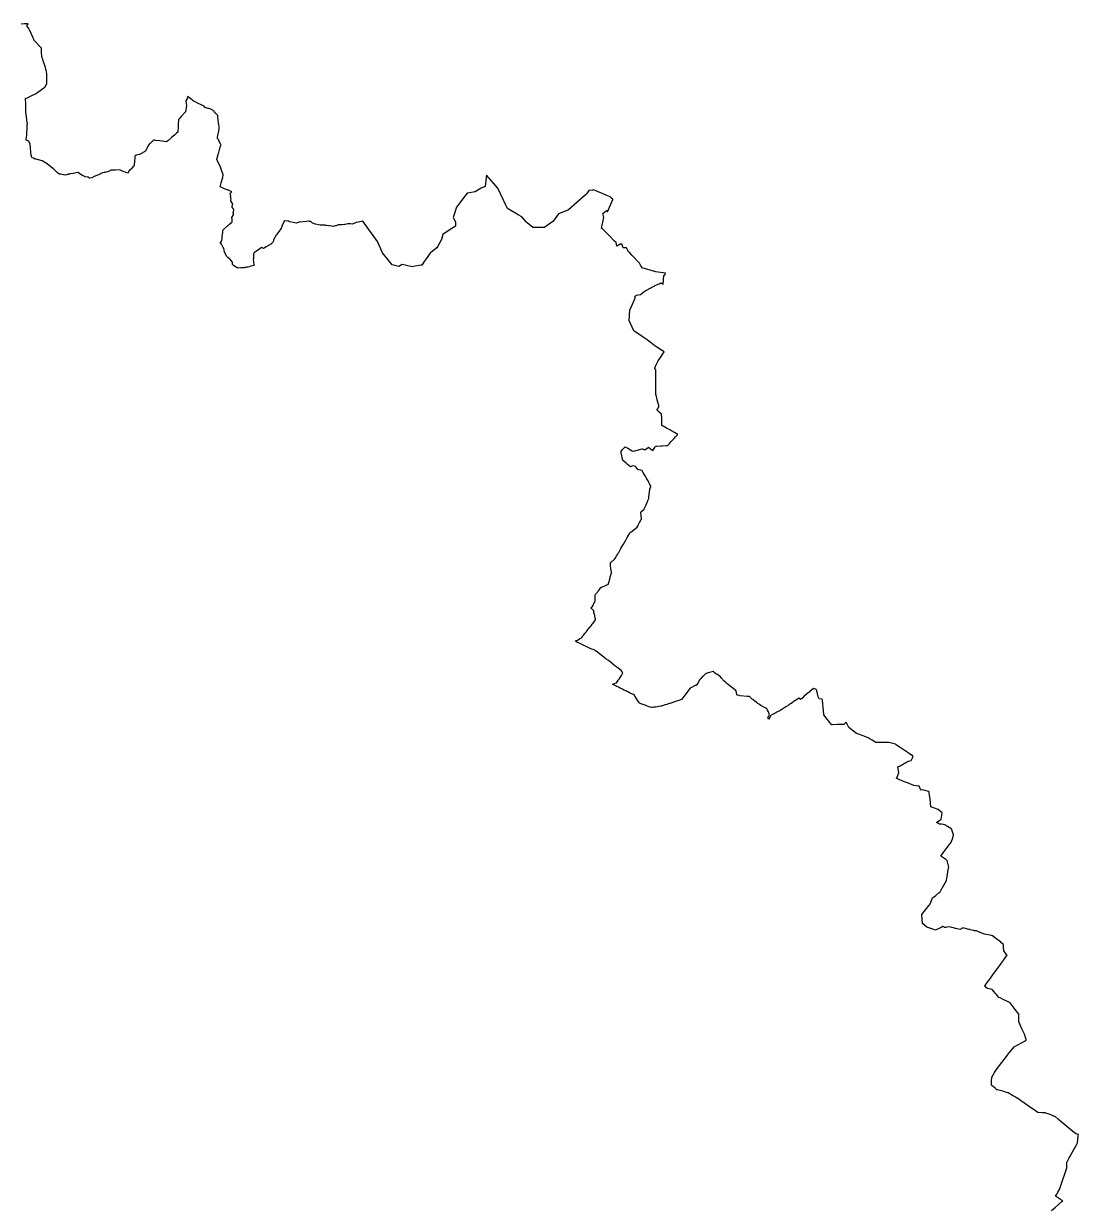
# Model space of a CAD drawing. Header units: metres. Extents: x 255476 to 378809, y 1739479 to 2227865.
# Drawn here: x 327098 to 366968, y 1938848 to 1983590 of the extents above; entities that cross this region are included whole.
import ezdxf

# ---------------------------------------------------------------- set-up
doc = ezdxf.new("R2010")
doc.units = ezdxf.units.M
doc.header["$MEASUREMENT"] = 0
doc.layers.add('DISTRICT BOUNDRY', color=86, linetype='Continuous')

msp = doc.modelspace()

# ---------------------------------------------------------------- linework, layer by layer
at = {"layer": 'DISTRICT BOUNDRY'}
msp.add_polyline3d([(365955, 1938725, 0), (366104, 1938854, 0), (366215, 1938953, 0), (366343, 1939067, 0), (366376, 1939091, 0), (366376, 1939091, 0), (366294, 1939143, 0), (366103, 1939266, 0), (366126, 1939303, 0), (366127, 1939305, 0), (366151, 1939346, 0), (366157, 1939357, 0), (366175, 1939388, 0), (366193, 1939420, 0), (366193, 1939420, 0), (366254, 1939524, 0), (366350, 1939790, 0), (366485, 1940196, 0), (366531, 1940344, 0), (366531, 1940345, 0), (366534, 1940524, 0), (366535, 1940556, 0), (366537, 1940559, 0), (366548, 1940580, 0), (366559, 1940599, 0), (366572, 1940623, 0), (366582, 1940640, 0), (366596, 1940665, 0), (366598, 1940669, 0), (366613, 1940698, 0), (366625, 1940719, 0), (366646, 1940756, 0), (366668, 1940797, 0), (366690, 1940838, 0), (366846, 1941127, 0), (366895, 1941211, 0), (366941, 1941288, 0), (366963, 1941550, 0), (366968, 1941601, 0), (366887, 1941628, 0), (366872, 1941632, 0), (366859, 1941636, 0), (366850, 1941644, 0), (366845, 1941648, 0), (366759, 1941717, 0), (366613, 1941836, 0), (366311, 1942092, 0), (366218, 1942171, 0), (366103, 1942268, 0), (365929, 1942347, 0), (365861, 1942371, 0), (365740, 1942412, 0), (365728, 1942414, 0), (365609, 1942422, 0), (365443, 1942434, 0), (365348, 1942498, 0), (365075, 1942686, 0), (365038, 1942711, 0), (364641, 1942983, 0), (364631, 1942990, 0), (364595, 1943014, 0), (364578, 1943024, 0), (364480, 1943081, 0), (364321, 1943175, 0), (364252, 1943195, 0), (364114, 1943235, 0), (363911, 1943287, 0), (363898, 1943291, 0), (363890, 1943294, 0), (363836, 1943337, 0), (363824, 1943348, 0), (363693, 1943459, 0), (363684, 1943468, 0), (363685, 1943481, 0), (363690, 1943641, 0), (363693, 1943739, 0), (363699, 1943755, 0), (363752, 1943871, 0), (363770, 1943899, 0), (363790, 1943930, 0), (363797, 1943940, 0), (363894, 1944094, 0), (364072, 1944321, 0), (364292, 1944603, 0), (364306, 1944620, 0), (364539, 1944913, 0), (364964, 1945148, 0), (365000, 1945167, 0), (364994, 1945197, 0), (364929, 1945392, 0), (364887, 1945493, 0), (364886, 1945496, 0), (364837, 1945596, 0), (364767, 1945744, 0), (364728, 1945831, 0), (364720, 1945849, 0), (364713, 1946154, 0), (364584, 1946323, 0), (364426, 1946527, 0), (364388, 1946577, 0), (364235, 1946653, 0), (364154, 1946691, 0), (364007, 1946762, 0), (363966, 1946781, 0), (363930, 1946824, 0), (363871, 1946894, 0), (363853, 1946915, 0), (363783, 1946995, 0), (363709, 1947080, 0), (363699, 1947083, 0), (363551, 1947126, 0), (363500, 1947141, 0), (363492, 1947149, 0), (363448, 1947202, 0), (363421, 1947234, 0), (363462, 1947253, 0), (363578, 1947414, 0), (363582, 1947418, 0), (363733, 1947632, 0), (363825, 1947757, 0), (363852, 1947793, 0), (364049, 1948071, 0), (364054, 1948078, 0), (364086, 1948121, 0), (364173, 1948243, 0), (364255, 1948357, 0), (364259, 1948363, 0), (364272, 1948366, 0), (364155, 1948540, 0), (364153, 1948549, 0), (364144, 1948688, 0), (364140, 1948780, 0), (364135, 1948786, 0), (364042, 1948863, 0), (364036, 1948866, 0), (363957, 1948931, 0), (363934, 1948949, 0), (363916, 1948962, 0), (363832, 1949027, 0), (363725, 1949108, 0), (363688, 1949122, 0), (363425, 1949176, 0), (363200, 1949267, 0), (363114, 1949302, 0), (363064, 1949299, 0), (363054, 1949299, 0), (363049, 1949300, 0), (363042, 1949301, 0), (363019, 1949307, 0), (363007, 1949310, 0), (362994, 1949313, 0), (362884, 1949340, 0), (362864, 1949344, 0), (362836, 1949351, 0), (362601, 1949408, 0), (362595, 1949405, 0), (362495, 1949352, 0), (362320, 1949394, 0), (362251, 1949410, 0), (362235, 1949414, 0), (362180, 1949427, 0), (362095, 1949448, 0), (362001, 1949435, 0), (361957, 1949429, 0), (361913, 1949422, 0), (361854, 1949470, 0), (361841, 1949463, 0), (361780, 1949432, 0), (361639, 1949360, 0), (361562, 1949321, 0), (361462, 1949359, 0), (361282, 1949427, 0), (361249, 1949440, 0), (361236, 1949439, 0), (361074, 1949583, 0), (361072, 1949585, 0), (361048, 1949901, 0), (361047, 1949916, 0), (361331, 1950268, 0), (361357, 1950295, 0), (361371, 1950319, 0), (361422, 1950445, 0), (361460, 1950541, 0), (361577, 1950637, 0), (361709, 1950745, 0), (361727, 1950754, 0), (361751, 1950798, 0), (361777, 1950844, 0), (361980, 1951198, 0), (362063, 1951681, 0), (362067, 1951707, 0), (362005, 1951956, 0), (362002, 1951968, 0), (361972, 1951987, 0), (361964, 1951991, 0), (361764, 1952116, 0), (361884, 1952281, 0), (361899, 1952299, 0), (362006, 1952445, 0), (362016, 1952462, 0), (362113, 1952591, 0), (362143, 1952631, 0), (362148, 1952638, 0), (362152, 1952644, 0), (362176, 1952676, 0), (362222, 1952817, 0), (362253, 1952927, 0), (362192, 1953122, 0), (362188, 1953137, 0), (362020, 1953244, 0), (361993, 1953262, 0), (361959, 1953290, 0), (361948, 1953297, 0), (361947, 1953298, 0), (361874, 1953325, 0), (361794, 1953330, 0), (361716, 1953335, 0), (361682, 1953351, 0), (361610, 1953392, 0), (361779, 1953517, 0), (361803, 1953667, 0), (361806, 1953681, 0), (361821, 1953761, 0), (361663, 1953891, 0), (361535, 1953932, 0), (361466, 1953963, 0), (361463, 1953965, 0), (361393, 1953993, 0), (361362, 1954273, 0), (361335, 1954518, 0), (361332, 1954549, 0), (361329, 1954558, 0), (361317, 1954563, 0), (361083, 1954635, 0), (361014, 1954613, 0), (360945, 1954763, 0), (360750, 1954792, 0), (360515, 1954888, 0), (360359, 1954948, 0), (360278, 1954981, 0), (360175, 1955026, 0), (360141, 1955040, 0), (360092, 1955059, 0), (360139, 1955175, 0), (360186, 1955281, 0), (360150, 1955495, 0), (360235, 1955537, 0), (360448, 1955659, 0), (360519, 1955704, 0), (360530, 1955713, 0), (360547, 1955715, 0), (360643, 1955734, 0), (360715, 1955869, 0), (360730, 1955901, 0), (360704, 1955919, 0), (360570, 1956006, 0), (360418, 1956107, 0), (360235, 1956224, 0), (360094, 1956315, 0), (360074, 1956346, 0), (360055, 1956355, 0), (359958, 1956379, 0), (359805, 1956414, 0), (359794, 1956419, 0), (359742, 1956419, 0), (359466, 1956419, 0), (359307, 1956418, 0), (359279, 1956440, 0), (359177, 1956503, 0), (359065, 1956571, 0), (359022, 1956598, 0), (358940, 1956629, 0), (358800, 1956679, 0), (358658, 1956734, 0), (358584, 1956762, 0), (358349, 1956940, 0), (358287, 1956989, 0), (358274, 1957011, 0), (358266, 1957033, 0), (358189, 1957192, 0), (358107, 1957104, 0), (358093, 1957104, 0), (358070, 1957099, 0), (357854, 1957093, 0), (357671, 1957088, 0), (357658, 1957088, 0), (357637, 1957088, 0), (357634, 1957099, 0), (357626, 1957115, 0), (357566, 1957189, 0), (357533, 1957231, 0), (357475, 1957302, 0), (357353, 1957460, 0), (357347, 1957472, 0), (357334, 1957622, 0), (357321, 1957750, 0), (357307, 1957886, 0), (357307, 1957890, 0), (357295, 1958011, 0), (357287, 1958069, 0), (357266, 1958060, 0), (357176, 1958072, 0), (357135, 1958149, 0), (357091, 1958322, 0), (357070, 1958409, 0), (357044, 1958430, 0), (356978, 1958448, 0), (356955, 1958455, 0), (356879, 1958393, 0), (356823, 1958349, 0), (356814, 1958338, 0), (356755, 1958290, 0), (356693, 1958240, 0), (356591, 1958154, 0), (356550, 1958106, 0), (356467, 1958042, 0), (356405, 1958094, 0), (356354, 1958061, 0), (356312, 1958033, 0), (356191, 1957955, 0), (356144, 1957923, 0), (356084, 1957882, 0), (356041, 1957853, 0), (355994, 1957823, 0), (355907, 1957765, 0), (355840, 1957718, 0), (355759, 1957668, 0), (355695, 1957626, 0), (355661, 1957609, 0), (355593, 1957576, 0), (355569, 1957560, 0), (355528, 1957539, 0), (355457, 1957508, 0), (355351, 1957453, 0), (355335, 1957428, 0), (355303, 1957367, 0), (355273, 1957305, 0), (355228, 1957359, 0), (355262, 1957415, 0), (355282, 1957443, 0), (355295, 1957468, 0), (355249, 1957573, 0), (355220, 1957640, 0), (355200, 1957685, 0), (355197, 1957693, 0), (355191, 1957705, 0), (355154, 1957719, 0), (355082, 1957756, 0), (354989, 1957799, 0), (354970, 1957821, 0), (354909, 1957860, 0), (354902, 1957867, 0), (354845, 1957896, 0), (354824, 1957912, 0), (354738, 1957980, 0), (354671, 1958032, 0), (354659, 1958042, 0), (354640, 1958058, 0), (354603, 1958090, 0), (354589, 1958106, 0), (354532, 1958155, 0), (354453, 1958155, 0), (354185, 1958185, 0), (354184, 1958184, 0), (354063, 1958224, 0), (354040, 1958312, 0), (354019, 1958383, 0), (353919, 1958460, 0), (353725, 1958607, 0), (353687, 1958638, 0), (353638, 1958685, 0), (353579, 1958743, 0), (353461, 1958859, 0), (353443, 1958905, 0), (353389, 1958942, 0), (353303, 1958996, 0), (353270, 1959017, 0), (353219, 1959051, 0), (353209, 1959057, 0), (353202, 1959061, 0), (353199, 1959063, 0), (353195, 1959068, 0), (353195, 1959071, 0), (353194, 1959092, 0), (353193, 1959100, 0), (353193, 1959101, 0), (353193, 1959102, 0), (353175, 1959098, 0), (353029, 1959063, 0), (352888, 1959027, 0), (352848, 1958991, 0), (352781, 1958925, 0), (352766, 1958910, 0), (352666, 1958815, 0), (352654, 1958804, 0), (352587, 1958663, 0), (352524, 1958577, 0), (352508, 1958584, 0), (352299, 1958477, 0), (352291, 1958472, 0), (352168, 1958309, 0), (352100, 1958222, 0), (351963, 1958049, 0), (351953, 1958038, 0), (351934, 1958031, 0), (351899, 1958018, 0), (351862, 1958006, 0), (351813, 1957991, 0), (351744, 1957970, 0), (351705, 1957957, 0), (351668, 1957945, 0), (351643, 1957936, 0), (351595, 1957920, 0), (351571, 1957911, 0), (351531, 1957898, 0), (351505, 1957889, 0), (351477, 1957881, 0), (351442, 1957868, 0), (351408, 1957858, 0), (351358, 1957842, 0), (351340, 1957837, 0), (351276, 1957816, 0), (351229, 1957800, 0), (351207, 1957791, 0), (351179, 1957787, 0), (351107, 1957774, 0), (351047, 1957765, 0), (350986, 1957754, 0), (350972, 1957760, 0), (350918, 1957752, 0), (350869, 1957745, 0), (350840, 1957741, 0), (350826, 1957743, 0), (350785, 1957758, 0), (350708, 1957784, 0), (350642, 1957807, 0), (350591, 1957827, 0), (350515, 1957853, 0), (350470, 1957870, 0), (350467, 1957871, 0), (350422, 1957890, 0), (350377, 1957907, 0), (350372, 1957909, 0), (350361, 1957926, 0), (350319, 1957996, 0), (350276, 1958062, 0), (350232, 1958136, 0), (350226, 1958146, 0), (350195, 1958195, 0), (350184, 1958212, 0), (350148, 1958228, 0), (350075, 1958264, 0), (350000, 1958299, 0), (349936, 1958330, 0), (349901, 1958348, 0), (349862, 1958368, 0), (349790, 1958403, 0), (349709, 1958443, 0), (349642, 1958476, 0), (349581, 1958508, 0), (349525, 1958535, 0), (349507, 1958546, 0), (349476, 1958562, 0), (349440, 1958579, 0), (349415, 1958590, 0), (349377, 1958609, 0), (349357, 1958621, 0), (349381, 1958629, 0), (349424, 1958644, 0), (349513, 1958675, 0), (349535, 1958709, 0), (349575, 1958769, 0), (349605, 1958819, 0), (349645, 1958879, 0), (349692, 1958950, 0), (349725, 1959001, 0), (349746, 1959037, 0), (349725, 1959094, 0), (349700, 1959125, 0), (349687, 1959136, 0), (349676, 1959144, 0), (349668, 1959152, 0), (349617, 1959191, 0), (349573, 1959226, 0), (349525, 1959263, 0), (349494, 1959287, 0), (349488, 1959292, 0), (349450, 1959322, 0), (349358, 1959394, 0), (349334, 1959412, 0), (349253, 1959475, 0), (349203, 1959513, 0), (349119, 1959575, 0), (349110, 1959582, 0), (349043, 1959634, 0), (348971, 1959690, 0), (348864, 1959774, 0), (348787, 1959830, 0), (348741, 1959865, 0), (348729, 1959875, 0), (348688, 1959906, 0), (348661, 1959927, 0), (348544, 1959960, 0), (348492, 1959985, 0), (348368, 1960045, 0), (348219, 1960115, 0), (348134, 1960158, 0), (348040, 1960204, 0), (347955, 1960243, 0), (347940, 1960250, 0), (347945, 1960255, 0), (347965, 1960263, 0), (347976, 1960263, 0), (348054, 1960303, 0), (348113, 1960335, 0), (348183, 1960374, 0), (348193, 1960386, 0), (348232, 1960437, 0), (348248, 1960459, 0), (348273, 1960492, 0), (348298, 1960525, 0), (348305, 1960534, 0), (348311, 1960541, 0), (348317, 1960548, 0), (348323, 1960555, 0), (348329, 1960562, 0), (348336, 1960569, 0), (348350, 1960585, 0), (348365, 1960600, 0), (348371, 1960607, 0), (348376, 1960614, 0), (348382, 1960621, 0), (348387, 1960628, 0), (348393, 1960635, 0), (348398, 1960642, 0), (348403, 1960649, 0), (348441, 1960704, 0), (348517, 1960797, 0), (348545, 1960829, 0), (348595, 1960893, 0), (348621, 1960928, 0), (348649, 1960966, 0), (348682, 1961009, 0), (348684, 1961012, 0), (348692, 1961022, 0), (348714, 1961054, 0), (348720, 1961063, 0), (348717, 1961074, 0), (348710, 1961108, 0), (348707, 1961121, 0), (348686, 1961220, 0), (348658, 1961333, 0), (348646, 1961392, 0), (348611, 1961434, 0), (348564, 1961485, 0), (348562, 1961488, 0), (348537, 1961515, 0), (348557, 1961526, 0), (348587, 1961542, 0), (348593, 1961551, 0), (348594, 1961552, 0), (348614, 1961584, 0), (348623, 1961600, 0), (348627, 1961608, 0), (348643, 1961642, 0), (348656, 1961668, 0), (348657, 1961670, 0), (348678, 1961710, 0), (348678, 1961710, 0), (348705, 1961763, 0), (348703, 1961845, 0), (348701, 1961931, 0), (348698, 1962000, 0), (348718, 1962026, 0), (348737, 1962049, 0), (348774, 1962095, 0), (348792, 1962117, 0), (348813, 1962142, 0), (348826, 1962158, 0), (348857, 1962189, 0), (348874, 1962212, 0), (348882, 1962223, 0), (348921, 1962275, 0), (348929, 1962284, 0), (348932, 1962285, 0), (348940, 1962289, 0), (348949, 1962293, 0), (348951, 1962294, 0), (348984, 1962309, 0), (349066, 1962344, 0), (349067, 1962344, 0), (349093, 1962358, 0), (349143, 1962382, 0), (349181, 1962395, 0), (349201, 1962405, 0), (349207, 1962425, 0), (349217, 1962462, 0), (349252, 1962598, 0), (349271, 1962676, 0), (349274, 1962684, 0), (349296, 1962754, 0), (349321, 1962833, 0), (349319, 1962853, 0), (349300, 1962994, 0), (349285, 1963109, 0), (349282, 1963143, 0), (349280, 1963162, 0), (349278, 1963178, 0), (349277, 1963196, 0), (349275, 1963206, 0), (349287, 1963220, 0), (349303, 1963235, 0), (349359, 1963289, 0), (349378, 1963302, 0), (349444, 1963365, 0), (349473, 1963396, 0), (349484, 1963416, 0), (349502, 1963453, 0), (349514, 1963474, 0), (349542, 1963520, 0), (349556, 1963541, 0), (349576, 1963571, 0), (349597, 1963607, 0), (349631, 1963673, 0), (349672, 1963749, 0), (349747, 1963880, 0), (349773, 1963919, 0), (349873, 1964094, 0), (349916, 1964170, 0), (349947, 1964225, 0), (349978, 1964271, 0), (349996, 1964303, 0), (350001, 1964311, 0), (350028, 1964356, 0), (350052, 1964375, 0), (350289, 1964554, 0), (350289, 1964555, 0), (350324, 1964621, 0), (350334, 1964639, 0), (350383, 1964732, 0), (350444, 1964843, 0), (350459, 1964869, 0), (350455, 1964900, 0), (350447, 1964987, 0), (350444, 1964999, 0), (350426, 1965099, 0), (350426, 1965100, 0), (350425, 1965114, 0), (350471, 1965160, 0), (350552, 1965244, 0), (350557, 1965252, 0), (350617, 1965383, 0), (350654, 1965464, 0), (350666, 1965491, 0), (350699, 1965562, 0), (350723, 1965618, 0), (350728, 1965627, 0), (350734, 1965692, 0), (350744, 1965807, 0), (350752, 1965896, 0), (350755, 1965927, 0), (350763, 1965952, 0), (350772, 1965984, 0), (350804, 1966092, 0), (350809, 1966109, 0), (350809, 1966110, 0), (350774, 1966175, 0), (350735, 1966250, 0), (350734, 1966256, 0), (350721, 1966281, 0), (350704, 1966312, 0), (350659, 1966385, 0), (350593, 1966496, 0), (350570, 1966534, 0), (350528, 1966604, 0), (350476, 1966689, 0), (350474, 1966692, 0), (350465, 1966706, 0), (350429, 1966713, 0), (350351, 1966730, 0), (350312, 1966738, 0), (350239, 1966833, 0), (350223, 1966851, 0), (350140, 1966881, 0), (350123, 1966885, 0), (350119, 1966883, 0), (350037, 1966840, 0), (350032, 1966844, 0), (349979, 1966888, 0), (349913, 1966944, 0), (349868, 1966982, 0), (349769, 1967064, 0), (349751, 1967077, 0), (349728, 1967196, 0), (349725, 1967209, 0), (349714, 1967259, 0), (349691, 1967371, 0), (349682, 1967421, 0), (349680, 1967432, 0), (349718, 1967478, 0), (349761, 1967521, 0), (349785, 1967546, 0), (349821, 1967585, 0), (349822, 1967586, 0), (349837, 1967601, 0), (349931, 1967545, 0), (350040, 1967480, 0), (350099, 1967449, 0), (350126, 1967433, 0), (350128, 1967432, 0), (350202, 1967450, 0), (350240, 1967457, 0), (350338, 1967481, 0), (350477, 1967514, 0), (350492, 1967516, 0), (350583, 1967482, 0), (350701, 1967564, 0), (350720, 1967577, 0), (350721, 1967578, 0), (350839, 1967485, 0), (350881, 1967451, 0), (350907, 1967493, 0), (350954, 1967566, 0), (350985, 1967615, 0), (350991, 1967622, 0), (351015, 1967624, 0), (351192, 1967635, 0), (351197, 1967636, 0), (351244, 1967639, 0), (351404, 1967649, 0), (351447, 1967651, 0), (351461, 1967668, 0), (351466, 1967674, 0), (351519, 1967733, 0), (351564, 1967780, 0), (351615, 1967835, 0), (351661, 1967884, 0), (351685, 1967910, 0), (351743, 1967972, 0), (351805, 1968039, 0), (351827, 1968062, 0), (351768, 1968095, 0), (351698, 1968134, 0), (351584, 1968198, 0), (351558, 1968212, 0), (351523, 1968232, 0), (351395, 1968303, 0), (351274, 1968373, 0), (351227, 1968401, 0), (351224, 1968469, 0), (351222, 1968566, 0), (351221, 1968643, 0), (351218, 1968656, 0), (351219, 1968699, 0), (351216, 1968790, 0), (351214, 1968825, 0), (351115, 1968913, 0), (351066, 1968959, 0), (351039, 1968983, 0), (351060, 1969024, 0), (351106, 1969111, 0), (351114, 1969126, 0), (351106, 1969155, 0), (351075, 1969281, 0), (351050, 1969377, 0), (351020, 1969501, 0), (351002, 1969573, 0), (350999, 1969582, 0), (350999, 1969593, 0), (350998, 1969661, 0), (350997, 1969759, 0), (350997, 1969815, 0), (350997, 1969905, 0), (350997, 1969969, 0), (350997, 1970033, 0), (350997, 1970070, 0), (350996, 1970125, 0), (350996, 1970189, 0), (350997, 1970247, 0), (350997, 1970290, 0), (350997, 1970390, 0), (350997, 1970452, 0), (350997, 1970474, 0), (350996, 1970501, 0), (350959, 1970562, 0), (350952, 1970570, 0), (350988, 1970645, 0), (351034, 1970744, 0), (351071, 1970821, 0), (351087, 1970851, 0), (351110, 1970885, 0), (351171, 1970977, 0), (351308, 1971186, 0), (351214, 1971247, 0), (351034, 1971361, 0), (350952, 1971414, 0), (350945, 1971419, 0), (350910, 1971447, 0), (350781, 1971548, 0), (350734, 1971587, 0), (350664, 1971641, 0), (350520, 1971739, 0), (350241, 1971929, 0), (350164, 1971981, 0), (350151, 1972011, 0), (349993, 1972369, 0), (350012, 1972759, 0), (350219, 1973212, 0), (350185, 1973239, 0), (350198, 1973251, 0), (350240, 1973301, 0), (350263, 1973329, 0), (350414, 1973356, 0), (350473, 1973404, 0), (350486, 1973417, 0), (350554, 1973462, 0), (350622, 1973507, 0), (350829, 1973618, 0), (350867, 1973637, 0), (350931, 1973671, 0), (350961, 1973687, 0), (351024, 1973720, 0), (351055, 1973734, 0), (351116, 1973762, 0), (351183, 1973792, 0), (351201, 1973785, 0), (351223, 1973777, 0), (351278, 1973727, 0), (351302, 1974075, 0), (351334, 1974100, 0), (351365, 1974156, 0), (351362, 1974156, 0), (350996, 1974213, 0), (350482, 1974356, 0), (350421, 1974466, 0), (350379, 1974540, 0), (350085, 1974834, 0), (350008, 1974930, 0), (349958, 1974960, 0), (349881, 1975113, 0), (349759, 1975115, 0), (349729, 1975235, 0), (349675, 1975263, 0), (349522, 1975175, 0), (349495, 1975314, 0), (349439, 1975371, 0), (349220, 1975594, 0), (348973, 1975845, 0), (348942, 1975846, 0), (349019, 1976211, 0), (349030, 1976265, 0), (348998, 1976414, 0), (349136, 1976526, 0), (349172, 1976474, 0), (349365, 1976942, 0), (349371, 1976951, 0), (349370, 1976952, 0), (349325, 1976994, 0), (349265, 1977050, 0), (349143, 1977100, 0), (348920, 1977192, 0), (348871, 1977212, 0), (348860, 1977217, 0), (348815, 1977235, 0), (348638, 1977305, 0), (348582, 1977289, 0), (348583, 1977302, 0), (348464, 1977280, 0), (348464, 1977280, 0), (348417, 1977209, 0), (348395, 1977175, 0), (348384, 1977159, 0), (348325, 1977107, 0), (347689, 1976551, 0), (347686, 1976549, 0), (347672, 1976544, 0), (347316, 1976406, 0), (347115, 1976121, 0), (347103, 1976112, 0), (346799, 1975893, 0), (346791, 1975886, 0), (346718, 1975886, 0), (346344, 1975883, 0), (346132, 1976064, 0), (346090, 1976099, 0), (345931, 1976285, 0), (345797, 1976363, 0), (345386, 1976599, 0), (345321, 1976734, 0), (345245, 1976894, 0), (345239, 1976906, 0), (345223, 1976940, 0), (345017, 1977372, 0), (345010, 1977387, 0), (344868, 1977551, 0), (344856, 1977564, 0), (344595, 1977865, 0), (344573, 1977675, 0), (344571, 1977662, 0), (344544, 1977438, 0), (344388, 1977376, 0), (344172, 1977237, 0), (343870, 1977185, 0), (343859, 1977183, 0), (343769, 1977064, 0), (343454, 1976650, 0), (343336, 1976258, 0), (343419, 1976103, 0), (343426, 1975937, 0), (343280, 1975843, 0), (342951, 1975631, 0), (342948, 1975620, 0), (342896, 1975432, 0), (342757, 1975183, 0), (342755, 1975180, 0), (342720, 1975118, 0), (342554, 1974988, 0), (342467, 1974920, 0), (342314, 1974699, 0), (342244, 1974596, 0), (342146, 1974463, 0), (342127, 1974460, 0), (341899, 1974419, 0), (341786, 1974399, 0), (341401, 1974486, 0), (341274, 1974414, 0), (341031, 1974474, 0), (340932, 1974595, 0), (340665, 1974924, 0), (340479, 1975357, 0), (339920, 1976124, 0), (339745, 1976090, 0), (339665, 1976074, 0), (339533, 1976017, 0), (339458, 1976018, 0), (339371, 1976019, 0), (339353, 1976020, 0), (339253, 1975998, 0), (339248, 1975997, 0), (339230, 1975996, 0), (339120, 1975989, 0), (339090, 1975988, 0), (338998, 1975983, 0), (338992, 1975982, 0), (338915, 1975950, 0), (338885, 1975944, 0), (338830, 1975933, 0), (338798, 1975927, 0), (338794, 1975927, 0), (338742, 1975934, 0), (338660, 1975944, 0), (338654, 1975945, 0), (338633, 1975948, 0), (338554, 1975958, 0), (338516, 1975962, 0), (338479, 1975969, 0), (338447, 1975975, 0), (338437, 1975975, 0), (338412, 1975974, 0), (338315, 1975970, 0), (338310, 1975970, 0), (338241, 1975984, 0), (338126, 1976007, 0), (338116, 1976009, 0), (338066, 1976041, 0), (338066, 1976042, 0), (338012, 1976053, 0), (337980, 1976086, 0), (337977, 1976089, 0), (337960, 1976104, 0), (337955, 1976108, 0), (337928, 1976112, 0), (337925, 1976113, 0), (337901, 1976118, 0), (337875, 1976124, 0), (337873, 1976124, 0), (337794, 1976118, 0), (337791, 1976117, 0), (337518, 1976087, 0), (337515, 1976086, 0), (337400, 1976055, 0), (337352, 1976063, 0), (337288, 1976074, 0), (337144, 1976098, 0), (337103, 1976120, 0), (337093, 1976125, 0), (336969, 1976143, 0), (336960, 1976144, 0), (336874, 1975955, 0), (336863, 1975929, 0), (336853, 1975909, 0), (336831, 1975859, 0), (336826, 1975848, 0), (336710, 1975685, 0), (336658, 1975612, 0), (336649, 1975600, 0), (336548, 1975425, 0), (336548, 1975425, 0), (336546, 1975377, 0), (336545, 1975370, 0), (336524, 1975343, 0), (336470, 1975275, 0), (336469, 1975274, 0), (336263, 1975149, 0), (336159, 1975086, 0), (336086, 1975125, 0), (336025, 1975081, 0), (335900, 1974991, 0), (335822, 1974935, 0), (335796, 1974916, 0), (335787, 1974909, 0), (335788, 1974812, 0), (335789, 1974709, 0), (335784, 1974700, 0), (335779, 1974693, 0), (335804, 1974483, 0), (335806, 1974465, 0), (335646, 1974406, 0), (335637, 1974403, 0), (335631, 1974401, 0), (335573, 1974391, 0), (335529, 1974383, 0), (335495, 1974377, 0), (335455, 1974370, 0), (335449, 1974369, 0), (335432, 1974366, 0), (335420, 1974365, 0), (335377, 1974361, 0), (335349, 1974359, 0), (335311, 1974355, 0), (335195, 1974345, 0), (335073, 1974427, 0), (335022, 1974462, 0), (334989, 1974484, 0), (334989, 1974536, 0), (334990, 1974575, 0), (334919, 1974665, 0), (334912, 1974675, 0), (334910, 1974676, 0), (334814, 1974756, 0), (334778, 1974787, 0), (334770, 1974802, 0), (334693, 1974965, 0), (334691, 1974969, 0), (334672, 1975018, 0), (334672, 1975036, 0), (334670, 1975093, 0), (334669, 1975094, 0), (334645, 1975135, 0), (334576, 1975251, 0), (334532, 1975315, 0), (334536, 1975316, 0), (334585, 1975378, 0), (334600, 1975494, 0), (334606, 1975537, 0), (334614, 1975616, 0), (334618, 1975656, 0), (334621, 1975682, 0), (334623, 1975703, 0), (334625, 1975722, 0), (334628, 1975749, 0), (334630, 1975768, 0), (334632, 1975784, 0), (334632, 1975786, 0), (334822, 1975958, 0), (334827, 1975963, 0), (334879, 1976009, 0), (334978, 1976102, 0), (334983, 1976112, 0), (334983, 1976114, 0), (334982, 1976120, 0), (334976, 1976200, 0), (334971, 1976266, 0), (335027, 1976367, 0), (335025, 1976397, 0), (335022, 1976446, 0), (335027, 1976478, 0), (335038, 1976537, 0), (335039, 1976548, 0), (335042, 1976561, 0), (335029, 1976580, 0), (335013, 1976601, 0), (334974, 1976656, 0), (334974, 1976658, 0), (334977, 1976686, 0), (335004, 1976768, 0), (334926, 1976895, 0), (334925, 1976895, 0), (334926, 1976900, 0), (334936, 1976978, 0), (334933, 1976985, 0), (334924, 1977005, 0), (334916, 1977026, 0), (334930, 1977067, 0), (334931, 1977070, 0), (334903, 1977180, 0), (334932, 1977202, 0), (334972, 1977233, 0), (334890, 1977267, 0), (334887, 1977269, 0), (334861, 1977280, 0), (334835, 1977291, 0), (334814, 1977300, 0), (334767, 1977320, 0), (334721, 1977339, 0), (334691, 1977352, 0), (334592, 1977394, 0), (334587, 1977396, 0), (334529, 1977419, 0), (334529, 1977427, 0), (334530, 1977429, 0), (334570, 1977569, 0), (334629, 1977775, 0), (334633, 1977789, 0), (334643, 1977869, 0), (334644, 1977872, 0), (334540, 1978171, 0), (334427, 1978401, 0), (334411, 1978432, 0), (334410, 1978435, 0), (334395, 1978465, 0), (334403, 1978492, 0), (334407, 1978505, 0), (334449, 1978648, 0), (334452, 1978660, 0), (334460, 1978687, 0), (334472, 1978727, 0), (334490, 1978789, 0), (334496, 1978810, 0), (334496, 1978810, 0), (334532, 1978921, 0), (334544, 1978958, 0), (334548, 1978968, 0), (334552, 1978982, 0), (334559, 1979004, 0), (334557, 1979008, 0), (334543, 1979035, 0), (334463, 1979195, 0), (334435, 1979252, 0), (334418, 1979287, 0), (334421, 1979301, 0), (334422, 1979303, 0), (334453, 1979422, 0), (334480, 1979527, 0), (334480, 1979530, 0), (334481, 1979575, 0), (334481, 1979578, 0), (334485, 1979597, 0), (334489, 1979611, 0), (334488, 1979617, 0), (334484, 1979645, 0), (334484, 1979651, 0), (334481, 1979670, 0), (334485, 1979679, 0), (334486, 1979680, 0), (334483, 1979698, 0), (334482, 1979706, 0), (334471, 1979776, 0), (334466, 1979817, 0), (334449, 1979964, 0), (334447, 1979987, 0), (334444, 1980014, 0), (334443, 1980023, 0), (334439, 1980064, 0), (334438, 1980070, 0), (334437, 1980116, 0), (334434, 1980119, 0), (334359, 1980195, 0), (334358, 1980196, 0), (334347, 1980210, 0), (334312, 1980255, 0), (334310, 1980257, 0), (334298, 1980278, 0), (334296, 1980280, 0), (334296, 1980281, 0), (334279, 1980289, 0), (334265, 1980304, 0), (334261, 1980309, 0), (334261, 1980309, 0), (334179, 1980358, 0), (334179, 1980359, 0), (334165, 1980363, 0), (334109, 1980380, 0), (334071, 1980390, 0), (334033, 1980400, 0), (333958, 1980420, 0), (333945, 1980437, 0), (333919, 1980469, 0), (333782, 1980533, 0), (333700, 1980571, 0), (333600, 1980618, 0), (333547, 1980643, 0), (333546, 1980643, 0), (333542, 1980645, 0), (333508, 1980671, 0), (333465, 1980706, 0), (333362, 1980786, 0), (333292, 1980841, 0), (333294, 1980834, 0), (333301, 1980796, 0), (333301, 1980794, 0), (333288, 1980772, 0), (333268, 1980737, 0), (333230, 1980671, 0), (333230, 1980670, 0), (333246, 1980579, 0), (333259, 1980500, 0), (333258, 1980491, 0), (333245, 1980415, 0), (333228, 1980319, 0), (333219, 1980261, 0), (333218, 1980254, 0), (333057, 1980081, 0), (332996, 1980015, 0), (332981, 1979999, 0), (332953, 1979969, 0), (332953, 1979965, 0), (332953, 1979958, 0), (332953, 1979958, 0), (332943, 1979785, 0), (332941, 1979764, 0), (332936, 1979672, 0), (332932, 1979613, 0), (332929, 1979559, 0), (332928, 1979534, 0), (332927, 1979524, 0), (332925, 1979492, 0), (332878, 1979450, 0), (332798, 1979380, 0), (332705, 1979299, 0), (332671, 1979270, 0), (332551, 1979166, 0), (332513, 1979132, 0), (332499, 1979120, 0), (332493, 1979121, 0), (332247, 1979156, 0), (332084, 1979179, 0), (332038, 1979186, 0), (332020, 1979188, 0), (332012, 1979182, 0), (331965, 1979143, 0), (331889, 1979077, 0), (331883, 1979072, 0), (331854, 1979047, 0), (331843, 1979038, 0), (331807, 1978970, 0), (331760, 1978884, 0), (331748, 1978861, 0), (331738, 1978842, 0), (331724, 1978817, 0), (331720, 1978809, 0), (331701, 1978775, 0), (331698, 1978769, 0), (331660, 1978746, 0), (331607, 1978715, 0), (331571, 1978693, 0), (331533, 1978671, 0), (331507, 1978655, 0), (331482, 1978650, 0), (331347, 1978621, 0), (331336, 1978611, 0), (331330, 1978606, 0), (331306, 1978586, 0), (331304, 1978563, 0), (331301, 1978529, 0), (331296, 1978487, 0), (331291, 1978434, 0), (331290, 1978419, 0), (331285, 1978373, 0), (331276, 1978285, 0), (331275, 1978270, 0), (331271, 1978231, 0), (331244, 1978198, 0), (331177, 1978115, 0), (331176, 1978113, 0), (331158, 1978090, 0), (331092, 1978029, 0), (331070, 1978009, 0), (331068, 1978006, 0), (331059, 1977995, 0), (331058, 1977993, 0), (331020, 1977943, 0), (330963, 1977966, 0), (330943, 1977975, 0), (330890, 1977996, 0), (330730, 1978062, 0), (330572, 1978057, 0), (330572, 1978057, 0), (330571, 1978057, 0), (330538, 1978057, 0), (330519, 1978056, 0), (330512, 1978056, 0), (330503, 1978056, 0), (330493, 1978055, 0), (330482, 1978055, 0), (330456, 1978054, 0), (330450, 1978054, 0), (330448, 1978054, 0), (330448, 1978054, 0), (330444, 1978054, 0), (330432, 1978054, 0), (330420, 1978053, 0), (330414, 1978053, 0), (330411, 1978053, 0), (330410, 1978053, 0), (330409, 1978053, 0), (330409, 1978053, 0), (330409, 1978053, 0), (330408, 1978053, 0), (330390, 1978053, 0), (330388, 1978053, 0), (330383, 1978052, 0), (330342, 1978013, 0), (330262, 1977993, 0), (330214, 1977981, 0), (330191, 1977976, 0), (330168, 1977970, 0), (330137, 1977962, 0), (330084, 1977949, 0), (329990, 1977909, 0), (329985, 1977907, 0), (329951, 1977893, 0), (329801, 1977829, 0), (329799, 1977829, 0), (329787, 1977823, 0), (329673, 1977769, 0), (329584, 1977754, 0), (329583, 1977753, 0), (329520, 1977785, 0), (329422, 1977805, 0), (329414, 1977807, 0), (329411, 1977808, 0), (329321, 1977855, 0), (329264, 1977884, 0), (329229, 1977901, 0), (329152, 1977965, 0), (329141, 1977963, 0), (328968, 1977932, 0), (328856, 1977913, 0), (328824, 1977907, 0), (328769, 1977897, 0), (328763, 1977888, 0), (328735, 1977881, 0), (328679, 1977868, 0), (328677, 1977868, 0), (328631, 1977876, 0), (328609, 1977879, 0), (328497, 1977899, 0), (328476, 1977902, 0), (328450, 1977906, 0), (328423, 1977909, 0), (328380, 1977954, 0), (328280, 1978058, 0), (328225, 1978098, 0), (328206, 1978116, 0), (328204, 1978118, 0), (328129, 1978181, 0), (327987, 1978292, 0), (327986, 1978292, 0), (327795, 1978403, 0), (327792, 1978405, 0), (327564, 1978467, 0), (327531, 1978471, 0), (327470, 1978502, 0), (327404, 1978536, 0), (327385, 1978623, 0), (327364, 1978723, 0), (327354, 1978898, 0), (327343, 1979030, 0), (327294, 1979150, 0), (327198, 1979190, 0), (327209, 1979315, 0), (327213, 1979363, 0), (327220, 1979446, 0), (327235, 1979619, 0), (327230, 1979774, 0), (327245, 1979783, 0), (327240, 1979799, 0), (327220, 1979931, 0), (327218, 1979947, 0), (327215, 1979973, 0), (327176, 1980261, 0), (327174, 1980279, 0), (327176, 1980529, 0), (327173, 1980760, 0), (327196, 1980770, 0), (327201, 1980773, 0), (327264, 1980803, 0), (327379, 1980858, 0), (327569, 1980951, 0), (327579, 1980956, 0), (327591, 1980975, 0), (327723, 1981069, 0), (327820, 1981136, 0), (327903, 1981194, 0), (327950, 1981276, 0), (327970, 1981310, 0), (327970, 1981323, 0), (327970, 1981366, 0), (327969, 1981546, 0), (327974, 1981557, 0), (327969, 1981693, 0), (327956, 1981769, 0), (327946, 1981821, 0), (327939, 1981852, 0), (327935, 1981870, 0), (327921, 1981933, 0), (327886, 1982046, 0), (327853, 1982151, 0), (327808, 1982276, 0), (327791, 1982325, 0), (327787, 1982336, 0), (327781, 1982404, 0), (327778, 1982444, 0), (327778, 1982463, 0), (327774, 1982670, 0), (327718, 1982721, 0), (327695, 1982743, 0), (327691, 1982747, 0), (327673, 1982770, 0), (327649, 1982793, 0), (327629, 1982813, 0), (327483, 1982961, 0), (327493, 1982963, 0), (327491, 1982967, 0), (327459, 1983044, 0), (327447, 1983074, 0), (327398, 1983189, 0), (327372, 1983252, 0), (327318, 1983349, 0), (327294, 1983391, 0), (327287, 1983402, 0), (327249, 1983463, 0), (327220, 1983510, 0), (327267, 1983590, 0), (327262, 1983590, 0), (327240, 1983589, 0), (327206, 1983586, 0), (327202, 1983586, 0), (327118, 1983579, 0), (327006, 1983571, 0)], dxfattribs=at)

doc.saveas('drawing.dxf')
